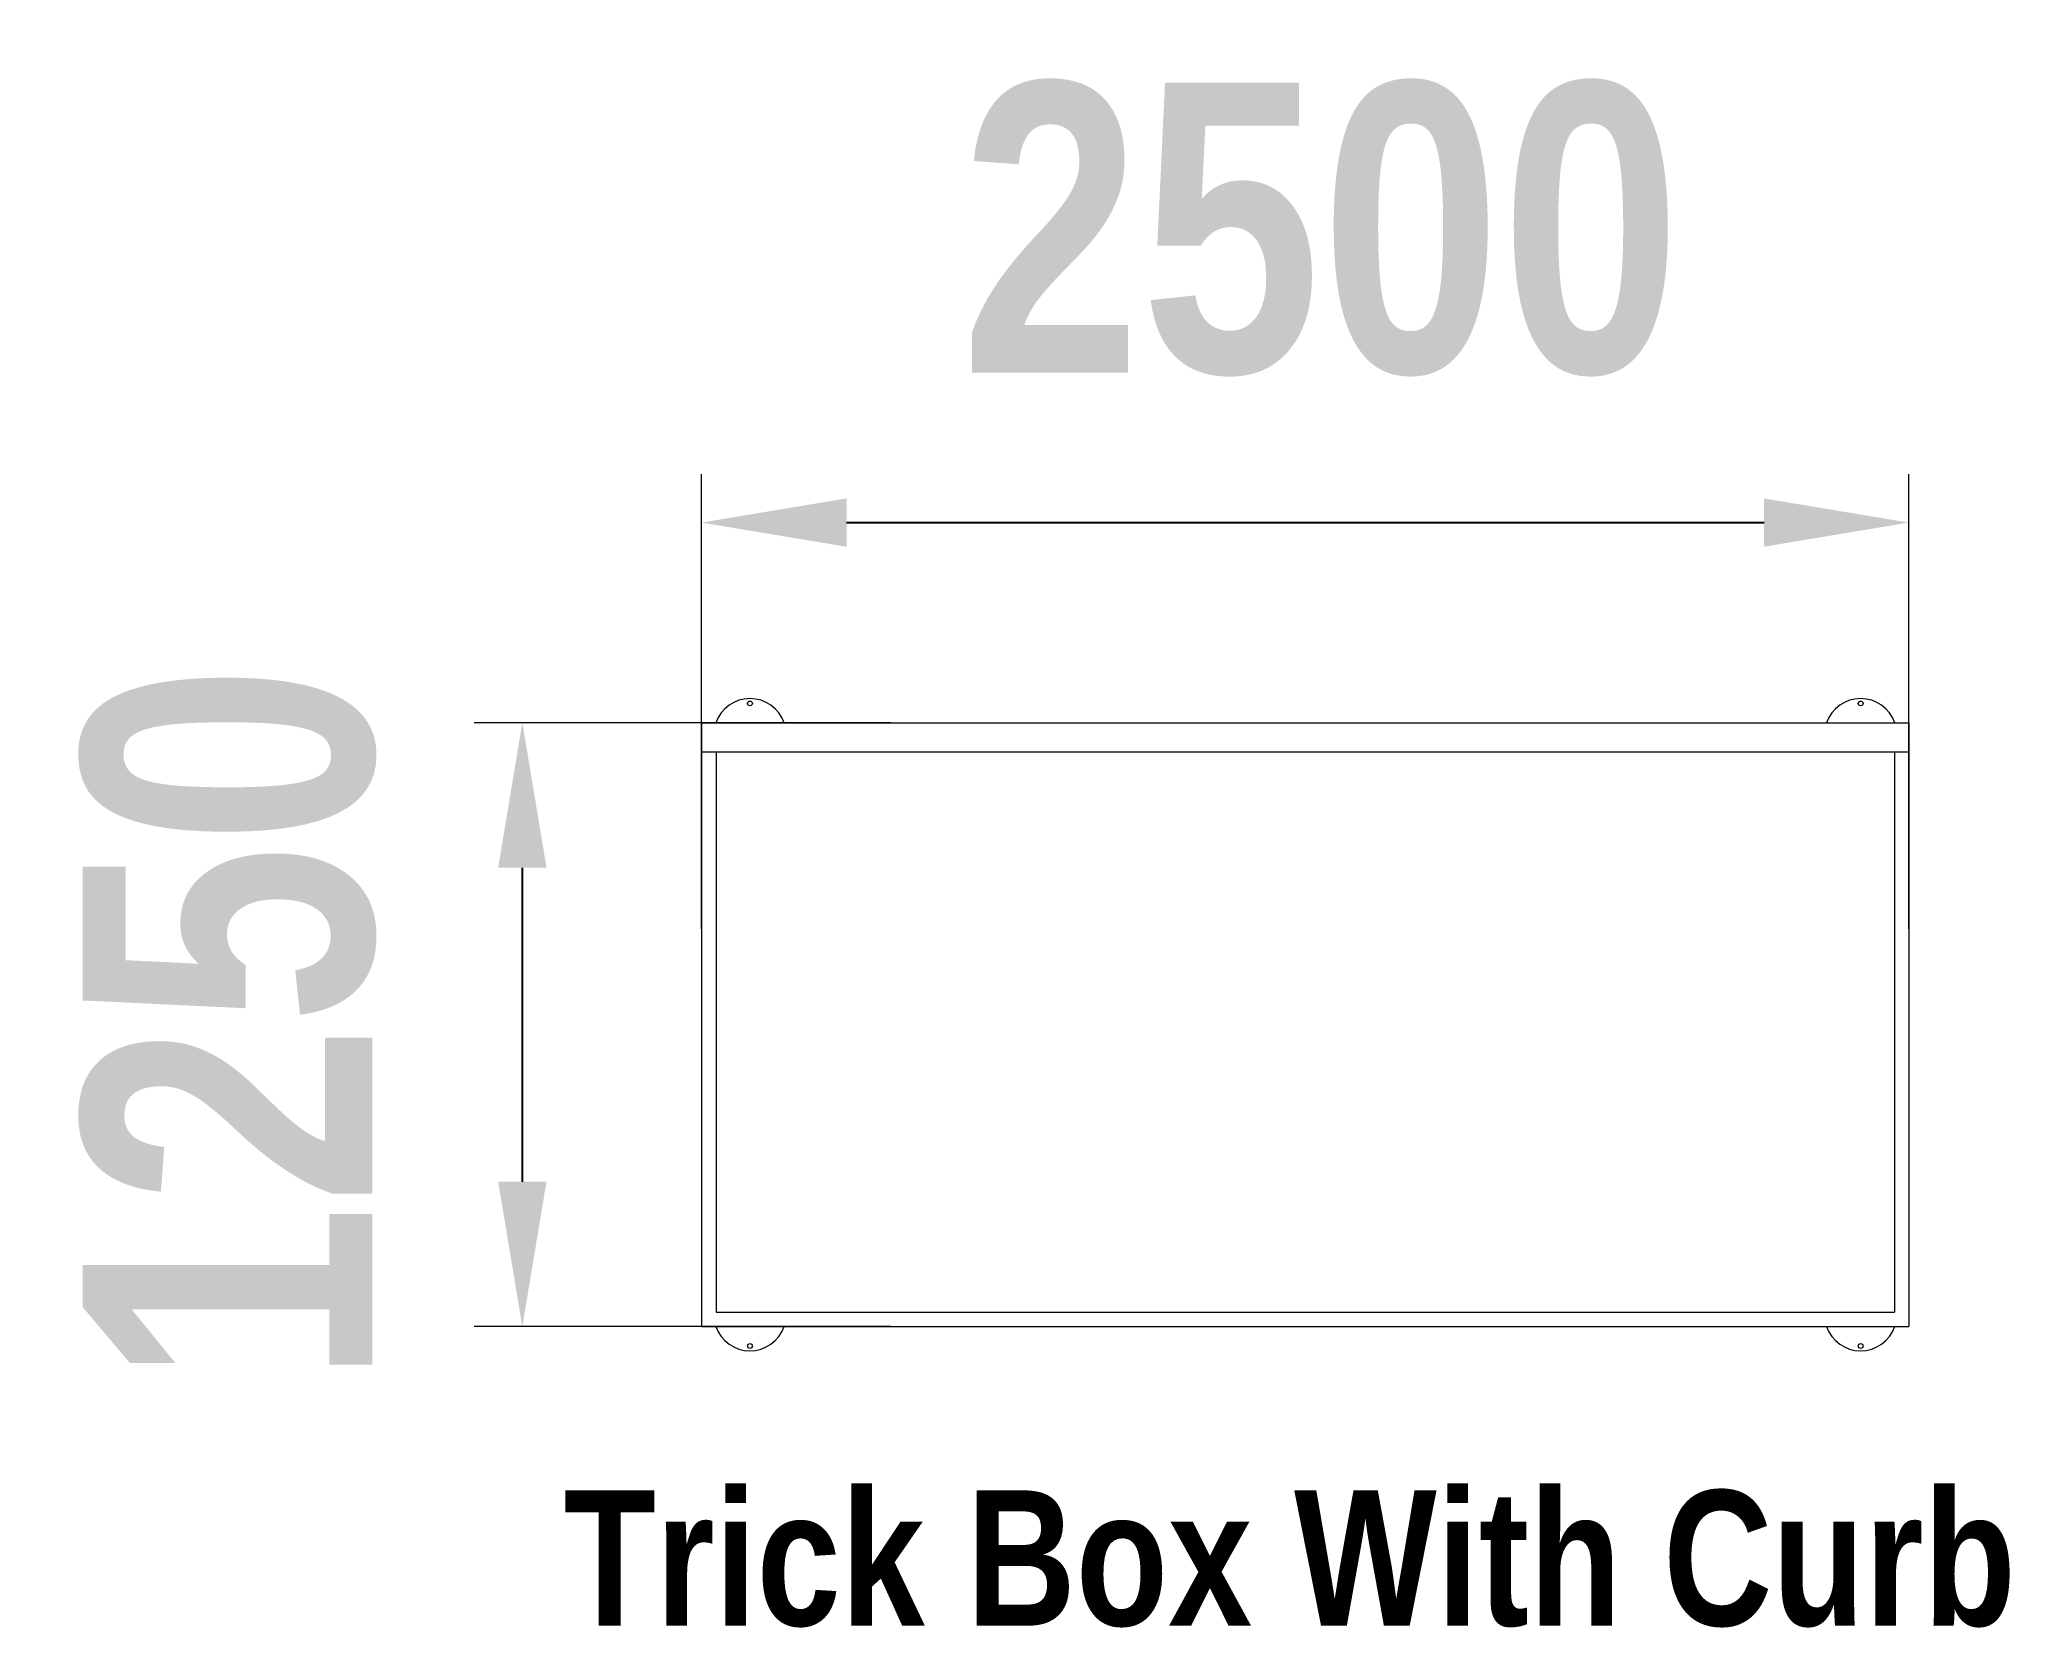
# Model space of a CAD drawing. Header units: millimetres. Extents: x 55341 to 59421, y 1579 to 4866.
import ezdxf

# ---------------------------------------------------------------- set-up
doc = ezdxf.new("R2010")
doc.units = ezdxf.units.MM
doc.layers.add('DiKom', color=7, linetype='Continuous')
doc.styles.add('style1', font='arialbd.ttf', dxfattribs={"width": 0.8})
doc.dimstyles.new('1-50', dxfattribs={"dimtxt": 600, "dimasz": 300, "dimexe": 100, "dimexo": 0, "dimgap": 300, "dimtad": 1, "dimtxsty": 'style1', "dimcen": 200, "dimclrd": 7, "dimclre": 7, "dimclrt": 7, "dimadec": 1, "dimazin": 2, "dimtfac": 1, "dimtmove": 0, "dimatfit": 2, "dimfxl": 1, "dimlwd": 25, "dimlwe": 18, "dimarcsym": 0})

# ---------------------------------------------------------------- blocks, each defined once
blk = doc.blocks.new('*D5')
at = {"layer": 'Defpoints', "color": 0, "transparency": 16777216}
for p in [(59212.3, 3865.9), (56712.3, 3025.1), (59212.3, 3025.1)]:
    blk.add_point(p, dxfattribs=at)
at = {"layer": 'DiKom', "color": 7, "lineweight": 18, "transparency": 16777216}
for p, q in [((56712.3, 3025.1), (56712.3, 3965.9)), ((59212.3, 3025.1), (59212.3, 3965.9))]:
    blk.add_line(p, q, dxfattribs=at)
at = {"layer": 'DiKom', "color": 7, "lineweight": 25, "transparency": 16777216}
blk.add_line((57012.3, 3865.9), (58912.3, 3865.9), dxfattribs=at)
at = {"layer": 'DiKom', "color": 7, "transparency": 16777216}
for points in [[(57012.3, 3915.9), (57012.3, 3815.9), (56712.3, 3865.9)], [(58912.3, 3915.9), (58912.3, 3815.9), (59212.3, 3865.9)]]:
    blk.add_solid(points, dxfattribs=at)
at = {"layer": 'DiKom', "color": 7, "transparency": 16777216, "insert": (57994.7, 4472.3), "char_height": 600, "attachment_point": 5, "style": 'style1'}
blk.add_mtext('2500', dxfattribs=at)
blk = doc.blocks.new('*D6')
at = {"layer": 'Defpoints', "color": 0, "transparency": 16777216}
for p in [(57103.9, 3451.6), (56341, 2201.6), (57103.9, 2201.6)]:
    blk.add_point(p, dxfattribs=at)
at = {"layer": 'DiKom', "color": 7, "lineweight": 18, "transparency": 16777216}
for p, q in [((57103.9, 3451.6), (56241, 3451.6)), ((57103.9, 2201.6), (56241, 2201.6))]:
    blk.add_line(p, q, dxfattribs=at)
at = {"layer": 'DiKom', "color": 7, "lineweight": 25, "transparency": 16777216}
blk.add_line((56341, 3151.6), (56341, 2501.6), dxfattribs=at)
at = {"layer": 'DiKom', "color": 7, "transparency": 16777216}
for points in [[(56291, 3151.6), (56391, 3151.6), (56341, 3451.6)], [(56291, 2501.6), (56391, 2501.6), (56341, 2201.6)]]:
    blk.add_solid(points, dxfattribs=at)
at = {"layer": 'DiKom', "color": 7, "transparency": 16777216, "insert": (55734.7, 2826.6), "char_height": 600, "attachment_point": 5, "rotation": 90, "style": 'style1'}
blk.add_mtext('1250', dxfattribs=at)

msp = doc.modelspace()

# ---------------------------------------------------------------- linework, layer by layer
at = {"layer": 'DiKom', "color": 7, "linetype": 'Continuous', "lineweight": 15}
for p, q in [((56712.341, 3451.605), (59212.341, 3451.605)), ((56712.341, 3451.605), (56712.341, 2201.605)), ((56712.341, 3451.605), (59212.341, 3451.605)), ((56712.341, 3451.605), (59212.341, 3451.605)), ((56712.341, 3451.605), (56712.341, 3391.605)), ((59212.341, 3451.605), (59212.341, 3391.605)), ((59212.341, 3451.605), (59212.341, 2201.605)), ((56712.341, 3391.605), (59212.341, 3391.605)), ((56742.341, 3391.605), (56742.341, 2231.605)), ((59182.341, 3391.605), (59182.341, 2231.605)), ((56742.341, 2231.605), (59182.341, 2231.605)), ((56712.341, 2201.605), (59212.341, 2201.605))]:
    msp.add_line(p, q, dxfattribs=at)
for centre in [(56812.341, 3491.605), (59112.341, 3491.605), (56812.341, 2161.605), (59112.341, 2161.605), (59112.341, 2161.605)]:
    msp.add_circle(centre, 5, dxfattribs=at)
for centre, start, end in [((56812.341, 3426.605), 19.471221, 160.528779), ((59112.341, 3426.605), 19.471221, 160.528779), ((56812.341, 2226.605), 199.471221, 340.528779), ((59112.341, 2226.605), 199.471221, 340.528779), ((59112.341, 2226.605), 199.471221, 340.528779)]:
    msp.add_arc(centre, 75, start, end, dxfattribs=at)

# ---------------------------------------------------------------- texts
at = {"layer": 'DiKom', "insert": (56426.342, 1862.686), "char_height": 280, "width": 3783.8336, "attachment_point": 1, "style": 'style1'}
msp.add_mtext('Trick Box With Curb', dxfattribs=at)

# ---------------------------------------------------------------- dimensions: what is measured, and where the dimension line sits
at = {"layer": 'DiKom'}
dim = msp.add_linear_dim(base=(59212.341, 3865.925), p1=(56712.341, 3025.098), p2=(59212.341, 3025.098), dimstyle='1-50', dxfattribs=at)
dim.commit()
dim.dimension.update_dxf_attribs({"geometry": '*D5', "text_midpoint": (57994.691, 3865.925), "dimtype": 160})
dim = msp.add_linear_dim(base=(56341.03, 2201.605), p1=(57103.894, 3451.605), p2=(57103.894, 2201.605), angle=90, dimstyle='1-50', dxfattribs=at)
dim.commit()
dim.dimension.update_dxf_attribs({"geometry": '*D6', "text_midpoint": (56341.03, 2826.605), "dimtype": 160})

doc.saveas('drawing.dxf')
